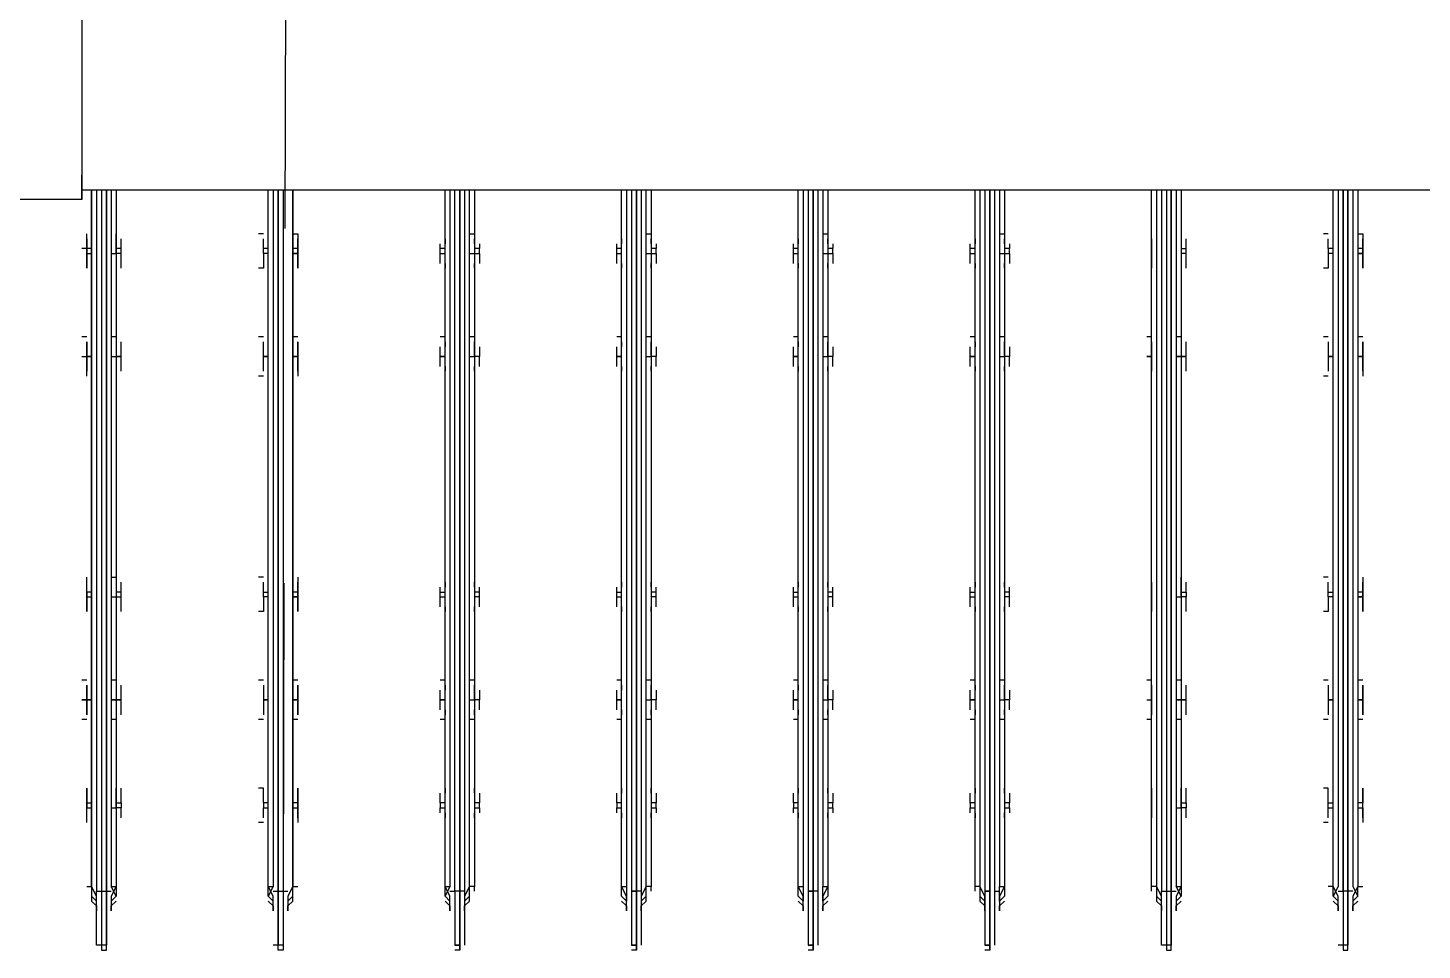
# Model space of a CAD drawing. Header units: metres. Extents: x 531333 to 531754, y 2674782 to 2675087.
# Drawn here: x 531565.3119 to 531565.7048, y 2674964.7893 to 2674965.0494 of the extents above; entities that cross this region are included whole.
import ezdxf

# ---------------------------------------------------------------- set-up
doc = ezdxf.new("R2010")
doc.units = ezdxf.units.M
doc.header["$MEASUREMENT"] = 0
doc.linetypes.add('PDF_IMPORT', pattern=[1, 0.8, -0.2])
doc.layers.add('IDT', color=7, linetype='Continuous')

# ---------------------------------------------------------------- blocks, each defined once
blk = doc.blocks.new('IDT')
at = {"layer": 'IDT', "color": 0, "lineweight": 25}
for p, q in [((16.86075, 15.46952), (16.85936, 15.46952)), ((16.85936, 15.46952), (16.85936, 15.45292)), ((16.85936, 15.45292), (16.85936, 15.46813)), ((16.85936, 15.46813), (16.86075, 15.46813)), ((16.86075, 15.45292), (16.86075, 15.46952)), ((16.86075, 15.45292), (16.86075, 15.46813)), ((16.86075, 15.46813), (16.86213, 15.46813)), ((16.91054, 15.46952), (16.90916, 15.46952)), ((16.90916, 15.46952), (16.90916, 15.45292)), ((16.90916, 15.45292), (16.90916, 15.46813)), ((16.90916, 15.46813), (16.91054, 15.46813)), ((16.91054, 15.45292), (16.91054, 15.46952)), ((16.91054, 15.46813), (16.91192, 15.46813)), ((16.91192, 15.46813), (16.91192, 15.45292)), ((16.95895, 15.45292), (16.95895, 15.46813)), ((16.96033, 15.45292), (16.96033, 15.46952)), ((16.96033, 15.46952), (16.96033, 15.45292)), ((16.96033, 15.46952), (16.96172, 15.46952)), ((16.96172, 15.46813), (16.96033, 15.46813)), ((16.96033, 15.46813), (16.96172, 15.46813)), ((16.96172, 15.45292), (16.96172, 15.46813)), ((17.00874, 15.45292), (17.00874, 15.46813)), ((17.01013, 15.45292), (17.01013, 15.46952)), ((17.01013, 15.46952), (17.01013, 15.45292)), ((17.01013, 15.46952), (17.01151, 15.46952)), ((17.01151, 15.46813), (17.01013, 15.46813)), ((17.01013, 15.46813), (17.01151, 15.46813)), ((17.01151, 15.45292), (17.01151, 15.46813)), ((17.05854, 15.45292), (17.05854, 15.46813)), ((17.05992, 15.45292), (17.05992, 15.46952)), ((17.05992, 15.46952), (17.05992, 15.45292)), ((17.05992, 15.46952), (17.0613, 15.46952)), ((17.0613, 15.46813), (17.05992, 15.46813)), ((17.05992, 15.46813), (17.0613, 15.46813)), ((17.0613, 15.45292), (17.0613, 15.46813)), ((17.10833, 15.45292), (17.10833, 15.46813)), ((17.10971, 15.45292), (17.10971, 15.46952)), ((17.10971, 15.46952), (17.10971, 15.45292)), ((17.10971, 15.46952), (17.1111, 15.46952)), ((17.1111, 15.46813), (17.10971, 15.46813)), ((17.10971, 15.46813), (17.1111, 15.46813)), ((17.1111, 15.45292), (17.1111, 15.46813)), ((17.15951, 15.45292), (17.15951, 15.46952)), ((17.15951, 15.46952), (17.16089, 15.46952)), ((17.15951, 15.45292), (17.15951, 15.46813)), ((17.15951, 15.46813), (17.16089, 15.46813)), ((17.16089, 15.46952), (17.16089, 15.45292)), ((17.16089, 15.45292), (17.16089, 15.46813)), ((17.16089, 15.46813), (17.16227, 15.46813)), ((17.21068, 15.46952), (17.2093, 15.46952)), ((17.2093, 15.46952), (17.2093, 15.45292)), ((17.2093, 15.45292), (17.2093, 15.46813)), ((17.2093, 15.46813), (17.21068, 15.46813)), ((17.21068, 15.45292), (17.21068, 15.46952)), ((17.21068, 15.46813), (17.21207, 15.46813)), ((17.21207, 15.46813), (17.21207, 15.45292)), ((16.85798, 15.45707), (16.8566, 15.45569)), ((16.8566, 15.4543), (16.85798, 15.45569)), ((16.85798, 15.45569), (16.8566, 15.4543)), ((16.85798, 15.4543), (16.85798, 15.45845)), ((16.85798, 15.45845), (16.85798, 15.45707)), ((16.86213, 15.45707), (16.86213, 15.45845)), ((16.86213, 15.45845), (16.86213, 15.4543)), ((16.86351, 15.45569), (16.86213, 15.45707)), ((16.86351, 15.4543), (16.86213, 15.45569)), ((16.86213, 15.45569), (16.86351, 15.4543)), ((16.90777, 15.45707), (16.90639, 15.45569)), ((16.90639, 15.4543), (16.90777, 15.45569)), ((16.90777, 15.45569), (16.90639, 15.4543)), ((16.90777, 15.4543), (16.90777, 15.45845)), ((16.90777, 15.45845), (16.90777, 15.45707)), ((16.91192, 15.45707), (16.91192, 15.45845)), ((16.91192, 15.45845), (16.91192, 15.4543)), ((16.91331, 15.45569), (16.91192, 15.45707)), ((16.91331, 15.4543), (16.91192, 15.45569)), ((16.91331, 15.45154), (16.91331, 15.45569)), ((16.95757, 15.45707), (16.95618, 15.45569)), ((16.95618, 15.4543), (16.95757, 15.45569)), ((16.95757, 15.4543), (16.95757, 15.45845)), ((16.95757, 15.45845), (16.95757, 15.45707)), ((16.95757, 15.45569), (16.95757, 15.45154)), ((16.96172, 15.45707), (16.96172, 15.45845)), ((16.96172, 15.45845), (16.96172, 15.4543)), ((16.9631, 15.45569), (16.96172, 15.45707)), ((16.9631, 15.4543), (16.96172, 15.45569)), ((16.9631, 15.45154), (16.9631, 15.45569)), ((17.00736, 15.45707), (17.00598, 15.45569)), ((17.00598, 15.4543), (17.00736, 15.45569)), ((17.00736, 15.4543), (17.00736, 15.45845)), ((17.00736, 15.45845), (17.00736, 15.45707)), ((17.00736, 15.45569), (17.00736, 15.45154)), ((17.01289, 15.45707), (17.01289, 15.45845)), ((17.01289, 15.45845), (17.01289, 15.4543)), ((17.01428, 15.45569), (17.01289, 15.45707)), ((17.01289, 15.45154), (17.01289, 15.45569)), ((17.01289, 15.45569), (17.01428, 15.4543)), ((17.05854, 15.45707), (17.05715, 15.45569)), ((17.05715, 15.45569), (17.05715, 15.45154)), ((17.05854, 15.45569), (17.05715, 15.4543)), ((17.05854, 15.4543), (17.05854, 15.45845)), ((17.05854, 15.45845), (17.05854, 15.45707)), ((17.06269, 15.45707), (17.06269, 15.45845)), ((17.06269, 15.45845), (17.06269, 15.4543)), ((17.06407, 15.45569), (17.06269, 15.45707)), ((17.06269, 15.45154), (17.06269, 15.45569)), ((17.06269, 15.45569), (17.06407, 15.4543)), ((17.10833, 15.45707), (17.10695, 15.45569)), ((17.10695, 15.45569), (17.10695, 15.45154)), ((17.10833, 15.45569), (17.10695, 15.4543)), ((17.10833, 15.4543), (17.10833, 15.45845)), ((17.10833, 15.45845), (17.10833, 15.45707)), ((17.11248, 15.45707), (17.11248, 15.45845)), ((17.11248, 15.45845), (17.11248, 15.4543)), ((17.11386, 15.45569), (17.11248, 15.45707)), ((17.11386, 15.4543), (17.11248, 15.45569)), ((17.11248, 15.45569), (17.11386, 15.4543)), ((17.15812, 15.45707), (17.15674, 15.45569)), ((17.15812, 15.45569), (17.15674, 15.4543)), ((17.15674, 15.45569), (17.15674, 15.45154)), ((17.15812, 15.4543), (17.15812, 15.45845)), ((17.15812, 15.45845), (17.15812, 15.45707)), ((17.16227, 15.45707), (17.16227, 15.45845)), ((17.16227, 15.45845), (17.16227, 15.4543)), ((17.16366, 15.45569), (17.16227, 15.45707)), ((17.16366, 15.4543), (17.16227, 15.45569)), ((17.16227, 15.45569), (17.16366, 15.4543)), ((17.20792, 15.45707), (17.20653, 15.45569)), ((17.20653, 15.4543), (17.20792, 15.45569)), ((17.20792, 15.45569), (17.20653, 15.4543)), ((17.20792, 15.4543), (17.20792, 15.45845)), ((17.20792, 15.45845), (17.20792, 15.45707)), ((17.21207, 15.45707), (17.21207, 15.45845)), ((17.21207, 15.45845), (17.21207, 15.4543)), ((17.21345, 15.45569), (17.21207, 15.45707)), ((17.21345, 15.4543), (17.21207, 15.45569)), ((17.21345, 15.45154), (17.21345, 15.45569)), ((16.8566, 15.45154), (16.85521, 15.45154)), ((16.8566, 15.45154), (16.85798, 15.4543)), ((16.85798, 15.45154), (16.8566, 15.4543)), ((16.8566, 15.4543), (16.8566, 15.45292)), ((16.8566, 15.45292), (16.8566, 15.45154)), ((16.8566, 15.25513), (16.8566, 15.45154)), ((16.85798, 15.45292), (16.85936, 15.45292)), ((16.85798, 15.25513), (16.85798, 15.45154)), ((16.85936, 15.45292), (16.85936, 15.25513)), ((16.85936, 15.25513), (16.85936, 15.45292)), ((16.85936, 15.45292), (16.86075, 15.45292)), ((16.86213, 15.45292), (16.86075, 15.45292)), ((16.86075, 15.45292), (16.86075, 15.25513)), ((16.86075, 15.25513), (16.86075, 15.45292)), ((16.86213, 15.4543), (16.86351, 15.45154)), ((16.86213, 15.45154), (16.86351, 15.4543)), ((16.86213, 15.25513), (16.86213, 15.45154)), ((16.86351, 15.4543), (16.86351, 15.45292)), ((16.86351, 15.45292), (16.86351, 15.45154)), ((16.86351, 15.45154), (16.8649, 15.45154)), ((16.86351, 15.45154), (16.86351, 15.25513)), ((16.90639, 15.45154), (16.90777, 15.4543)), ((16.90639, 15.45292), (16.90639, 15.4543)), ((16.90639, 15.4543), (16.90777, 15.45154)), ((16.90639, 15.45154), (16.90639, 15.45292)), ((16.90639, 15.25513), (16.90639, 15.45154)), ((16.90777, 15.45154), (16.90639, 15.45154)), ((16.90916, 15.45292), (16.90777, 15.45292)), ((16.90777, 15.25513), (16.90777, 15.45154)), ((16.91054, 15.45292), (16.90916, 15.45292)), ((16.90916, 15.45292), (16.90916, 15.25513)), ((16.90916, 15.25513), (16.90916, 15.45292)), ((16.91192, 15.45292), (16.91054, 15.45292)), ((16.91054, 15.25513), (16.91054, 15.45292)), ((16.91192, 15.4543), (16.91331, 15.45154)), ((16.91192, 15.25513), (16.91192, 15.45292)), ((16.91331, 15.45292), (16.91331, 15.4543)), ((16.91331, 15.25513), (16.91331, 15.45154)), ((16.91331, 15.45154), (16.91469, 15.45154)), ((16.91469, 15.45292), (16.91469, 15.45154)), ((16.91469, 15.45154), (16.91469, 15.25513)), ((16.95618, 15.45154), (16.95757, 15.4543)), ((16.95618, 15.45292), (16.95618, 15.4543)), ((16.95618, 15.45154), (16.95618, 15.45292)), ((16.95618, 15.25513), (16.95618, 15.45154)), ((16.95757, 15.45154), (16.95618, 15.45154)), ((16.95895, 15.45292), (16.95757, 15.45292)), ((16.95757, 15.25513), (16.95757, 15.45154)), ((16.95895, 15.25513), (16.95895, 15.45292)), ((16.96172, 15.45292), (16.96033, 15.45292)), ((16.96033, 15.45292), (16.96172, 15.45292)), ((16.96033, 15.25513), (16.96033, 15.45292)), ((16.96033, 15.45292), (16.96033, 15.25513)), ((16.96172, 15.4543), (16.9631, 15.45154)), ((16.96172, 15.25513), (16.96172, 15.45292)), ((16.9631, 15.45292), (16.9631, 15.4543)), ((16.9631, 15.25513), (16.9631, 15.45154)), ((16.9631, 15.45154), (16.96448, 15.45154)), ((16.96448, 15.45292), (16.96448, 15.45154)), ((16.96448, 15.45154), (16.96448, 15.25513)), ((17.00598, 15.45154), (17.00736, 15.4543)), ((17.00598, 15.45292), (17.00598, 15.4543)), ((17.00598, 15.45154), (17.00598, 15.45292)), ((17.00598, 15.25513), (17.00598, 15.45154)), ((17.00736, 15.45154), (17.00598, 15.45154)), ((17.00736, 15.25513), (17.00736, 15.45154)), ((17.00874, 15.25513), (17.00874, 15.45292)), ((17.00874, 15.45292), (17.01013, 15.45292)), ((17.01151, 15.45292), (17.01013, 15.45292)), ((17.01013, 15.45292), (17.01151, 15.45292)), ((17.01013, 15.45292), (17.01013, 15.25513)), ((17.01013, 15.25513), (17.01013, 15.45292)), ((17.01151, 15.25513), (17.01151, 15.45292)), ((17.01289, 15.4543), (17.01428, 15.45154)), ((17.01428, 15.45154), (17.01289, 15.45154)), ((17.01289, 15.25513), (17.01289, 15.45154)), ((17.01428, 15.4543), (17.01428, 15.45292)), ((17.01428, 15.45292), (17.01428, 15.45154)), ((17.01428, 15.45154), (17.01428, 15.25513)), ((17.05577, 15.45292), (17.05577, 15.45154)), ((17.05577, 15.25513), (17.05577, 15.45154)), ((17.05577, 15.45154), (17.05715, 15.45154)), ((17.05715, 15.45154), (17.05854, 15.4543)), ((17.05715, 15.4543), (17.05715, 15.45292)), ((17.05715, 15.45154), (17.05715, 15.25513)), ((17.05854, 15.25513), (17.05854, 15.45292)), ((17.05854, 15.45292), (17.05992, 15.45292)), ((17.0613, 15.45292), (17.05992, 15.45292)), ((17.05992, 15.45292), (17.0613, 15.45292)), ((17.05992, 15.45292), (17.05992, 15.25513)), ((17.05992, 15.25513), (17.05992, 15.45292)), ((17.0613, 15.25513), (17.0613, 15.45292)), ((17.06269, 15.4543), (17.06407, 15.45154)), ((17.06407, 15.45154), (17.06269, 15.45154)), ((17.06269, 15.25513), (17.06269, 15.45154)), ((17.06407, 15.4543), (17.06407, 15.45292)), ((17.06407, 15.45292), (17.06407, 15.45154)), ((17.06407, 15.45154), (17.06407, 15.25513)), ((17.10556, 15.45292), (17.10556, 15.45154)), ((17.10556, 15.25513), (17.10556, 15.45154)), ((17.10556, 15.45154), (17.10695, 15.45154)), ((17.10695, 15.45154), (17.10833, 15.4543)), ((17.10695, 15.4543), (17.10695, 15.45292)), ((17.10695, 15.45154), (17.10695, 15.25513)), ((17.10833, 15.25513), (17.10833, 15.45292)), ((17.10833, 15.45292), (17.10971, 15.45292)), ((17.10971, 15.45292), (17.1111, 15.45292)), ((17.10971, 15.25513), (17.10971, 15.45292)), ((17.10971, 15.45292), (17.10971, 15.25513)), ((17.11248, 15.45292), (17.1111, 15.45292)), ((17.1111, 15.45292), (17.1111, 15.25513)), ((17.11248, 15.4543), (17.11386, 15.45154)), ((17.11248, 15.45154), (17.11386, 15.4543)), ((17.11386, 15.45154), (17.11248, 15.45154)), ((17.11248, 15.25513), (17.11248, 15.45154)), ((17.11386, 15.4543), (17.11386, 15.45292)), ((17.11386, 15.45292), (17.11386, 15.45154)), ((17.11386, 15.45154), (17.11386, 15.25513)), ((17.15674, 15.45154), (17.15536, 15.45154)), ((17.15674, 15.4543), (17.15674, 15.45292)), ((17.15674, 15.45154), (17.15812, 15.4543)), ((17.15674, 15.45292), (17.15674, 15.45154)), ((17.15674, 15.45154), (17.15674, 15.25513)), ((17.15674, 15.25513), (17.15674, 15.45154)), ((17.15951, 15.45292), (17.15812, 15.45292)), ((17.15951, 15.25513), (17.15951, 15.45292)), ((17.16089, 15.45292), (17.15951, 15.45292)), ((17.16227, 15.45292), (17.16089, 15.45292)), ((17.16089, 15.45292), (17.16089, 15.25513)), ((17.16089, 15.25513), (17.16089, 15.45292)), ((17.16227, 15.4543), (17.16366, 15.45154)), ((17.16227, 15.45154), (17.16366, 15.4543)), ((17.16366, 15.45154), (17.16227, 15.45154)), ((17.16227, 15.25513), (17.16227, 15.45154)), ((17.16366, 15.4543), (17.16366, 15.45292)), ((17.16366, 15.45292), (17.16366, 15.45154)), ((17.16366, 15.45154), (17.16366, 15.25513)), ((17.20653, 15.45154), (17.20792, 15.4543)), ((17.20653, 15.45292), (17.20653, 15.4543)), ((17.20653, 15.4543), (17.20792, 15.45154)), ((17.20653, 15.45154), (17.20653, 15.45292)), ((17.20653, 15.25513), (17.20653, 15.45154)), ((17.20792, 15.45154), (17.20653, 15.45154)), ((17.2093, 15.45292), (17.20792, 15.45292)), ((17.20792, 15.25513), (17.20792, 15.45154)), ((17.21068, 15.45292), (17.2093, 15.45292)), ((17.2093, 15.45292), (17.2093, 15.25513)), ((17.2093, 15.25513), (17.2093, 15.45292)), ((17.21207, 15.45292), (17.21068, 15.45292)), ((17.21068, 15.25513), (17.21068, 15.45292)), ((17.21207, 15.4543), (17.21345, 15.45154)), ((17.21207, 15.25513), (17.21207, 15.45292)), ((17.21345, 15.45292), (17.21345, 15.4543)), ((17.21345, 15.45154), (17.21345, 15.45292)), ((17.21483, 15.45154), (17.21345, 15.45154)), ((17.21345, 15.45154), (17.21345, 15.25513)), ((17.21345, 15.25513), (17.21345, 15.45154)), ((16.85521, 15.42941), (16.85521, 15.43355)), ((16.85521, 15.43217), (16.85521, 15.43079)), ((16.86351, 15.43355), (16.86351, 15.42802)), ((16.8649, 15.43355), (16.86628, 15.43355)), ((16.8649, 15.43217), (16.8649, 15.43079)), ((16.90501, 15.43217), (16.90501, 15.43079)), ((16.90639, 15.42941), (16.90639, 15.43355)), ((16.91469, 15.43355), (16.91469, 15.42802)), ((16.91469, 15.43079), (16.91469, 15.43217)), ((16.95618, 15.42941), (16.95618, 15.43355)), ((16.95618, 15.43217), (16.95618, 15.43079)), ((16.96448, 15.43355), (16.96448, 15.42941)), ((16.96448, 15.43079), (16.96448, 15.43217)), ((17.00598, 15.42941), (17.00598, 15.43355)), ((17.00598, 15.43217), (17.00598, 15.43079)), ((17.01428, 15.43355), (17.01428, 15.42941)), ((17.01428, 15.43079), (17.01428, 15.43217)), ((17.05577, 15.42941), (17.05577, 15.43355)), ((17.05577, 15.43217), (17.05577, 15.43079)), ((17.06407, 15.43355), (17.06407, 15.42941)), ((17.06407, 15.43079), (17.06407, 15.43217)), ((17.10556, 15.42941), (17.10556, 15.43355)), ((17.10556, 15.43217), (17.10556, 15.43079)), ((17.11386, 15.43355), (17.11386, 15.42941)), ((17.11386, 15.43079), (17.11386, 15.43217)), ((17.15536, 15.42941), (17.15536, 15.43355)), ((17.15536, 15.43217), (17.15536, 15.43079)), ((17.16366, 15.43355), (17.16366, 15.42941)), ((17.16504, 15.43355), (17.16642, 15.43355)), ((17.16504, 15.43217), (17.16504, 15.43079)), ((17.20515, 15.43217), (17.20515, 15.43079)), ((17.20653, 15.42941), (17.20653, 15.43355)), ((17.21483, 15.43355), (17.21483, 15.42941)), ((17.21483, 15.43217), (17.21483, 15.43079)), ((16.85521, 15.43079), (16.85521, 15.42941)), ((16.8566, 15.42941), (16.85521, 15.42941)), ((16.85521, 15.42941), (16.85521, 15.42802)), ((16.85521, 15.42941), (16.85521, 15.42802)), ((16.85521, 15.42802), (16.8566, 15.42802)), ((16.85521, 15.42802), (16.85521, 15.42387)), ((16.85521, 15.42526), (16.85521, 15.42802)), ((16.8649, 15.42941), (16.86351, 15.42941)), ((16.86351, 15.42802), (16.86351, 15.42387)), ((16.8649, 15.42802), (16.86351, 15.42802)), ((16.8649, 15.43079), (16.8649, 15.42941)), ((16.8649, 15.42941), (16.8649, 15.42802)), ((16.8649, 15.42802), (16.8649, 15.42526)), ((16.90501, 15.43079), (16.90501, 15.42941)), ((16.90501, 15.42941), (16.90639, 15.42941)), ((16.90501, 15.42802), (16.90501, 15.42941)), ((16.90639, 15.42802), (16.90501, 15.42802)), ((16.90501, 15.42802), (16.90501, 15.42526)), ((16.90777, 15.42941), (16.90639, 15.42941)), ((16.90639, 15.42941), (16.90639, 15.42387)), ((16.91469, 15.42941), (16.91469, 15.43079)), ((16.91469, 15.42526), (16.91469, 15.42941)), ((16.91469, 15.42802), (16.91469, 15.42387)), ((16.9548, 15.42941), (16.9548, 15.43079)), ((16.95618, 15.42941), (16.9548, 15.42941)), ((16.9548, 15.42941), (16.9548, 15.42802)), ((16.9548, 15.42526), (16.9548, 15.42802)), ((16.9548, 15.42802), (16.95618, 15.42802)), ((16.95618, 15.42802), (16.95618, 15.42941)), ((16.95618, 15.42387), (16.95618, 15.42802)), ((16.96448, 15.42941), (16.96448, 15.42802)), ((16.96587, 15.42941), (16.96448, 15.42941)), ((16.96448, 15.42802), (16.96448, 15.42387)), ((16.96448, 15.42802), (16.96587, 15.42802)), ((16.96587, 15.43079), (16.96587, 15.42941)), ((16.96587, 15.42802), (16.96587, 15.42941)), ((16.96587, 15.42802), (16.96587, 15.42526)), ((17.00459, 15.42941), (17.00459, 15.43079)), ((17.00598, 15.42941), (17.00459, 15.42941)), ((17.00459, 15.42941), (17.00459, 15.42802)), ((17.00459, 15.42526), (17.00459, 15.42802)), ((17.00459, 15.42802), (17.00598, 15.42802)), ((17.00598, 15.42802), (17.00598, 15.42941)), ((17.00598, 15.42387), (17.00598, 15.42802)), ((17.01428, 15.42941), (17.01428, 15.42802)), ((17.01566, 15.42941), (17.01428, 15.42941)), ((17.01428, 15.42802), (17.01428, 15.42387)), ((17.01428, 15.42802), (17.01566, 15.42802)), ((17.01566, 15.43079), (17.01566, 15.42941)), ((17.01566, 15.42802), (17.01566, 15.42941)), ((17.01566, 15.42802), (17.01566, 15.42526)), ((17.05439, 15.42941), (17.05439, 15.43079)), ((17.05577, 15.42941), (17.05439, 15.42941)), ((17.05439, 15.42941), (17.05439, 15.42802)), ((17.05439, 15.42526), (17.05439, 15.42802)), ((17.05439, 15.42802), (17.05577, 15.42802)), ((17.05577, 15.42802), (17.05577, 15.42941)), ((17.05577, 15.42387), (17.05577, 15.42802)), ((17.06407, 15.42941), (17.06407, 15.42802)), ((17.06545, 15.42941), (17.06407, 15.42941)), ((17.06407, 15.42802), (17.06407, 15.42387)), ((17.06407, 15.42802), (17.06545, 15.42802)), ((17.06545, 15.43079), (17.06545, 15.42941)), ((17.06545, 15.42802), (17.06545, 15.42941)), ((17.06545, 15.42802), (17.06545, 15.42526)), ((17.10418, 15.42941), (17.10418, 15.43079)), ((17.10556, 15.42941), (17.10418, 15.42941)), ((17.10418, 15.42941), (17.10418, 15.42802)), ((17.10418, 15.42526), (17.10418, 15.42802)), ((17.10418, 15.42802), (17.10556, 15.42802)), ((17.10556, 15.42802), (17.10556, 15.42941)), ((17.10556, 15.42387), (17.10556, 15.42802)), ((17.11386, 15.42941), (17.11386, 15.42802)), ((17.11525, 15.42941), (17.11386, 15.42941)), ((17.11386, 15.42802), (17.11386, 15.42387)), ((17.11386, 15.42802), (17.11525, 15.42802)), ((17.11525, 15.43079), (17.11525, 15.42941)), ((17.11525, 15.42802), (17.11525, 15.42941)), ((17.11525, 15.42802), (17.11525, 15.42526)), ((17.15536, 15.43079), (17.15536, 15.42941)), ((17.15674, 15.42941), (17.15536, 15.42941)), ((17.15536, 15.42941), (17.15536, 15.42802)), ((17.15536, 15.42526), (17.15536, 15.42941)), ((17.15536, 15.42802), (17.15674, 15.42802)), ((17.15536, 15.42802), (17.15536, 15.42387)), ((17.16366, 15.42941), (17.16366, 15.42802)), ((17.16504, 15.42941), (17.16366, 15.42941)), ((17.16366, 15.42802), (17.16366, 15.42387)), ((17.16366, 15.42802), (17.16504, 15.42802)), ((17.16504, 15.43079), (17.16504, 15.42941)), ((17.16504, 15.42802), (17.16504, 15.42941)), ((17.16504, 15.42802), (17.16504, 15.42526)), ((17.20515, 15.43079), (17.20515, 15.42941)), ((17.20515, 15.42941), (17.20653, 15.42941)), ((17.20515, 15.42802), (17.20515, 15.42941)), ((17.20653, 15.42802), (17.20515, 15.42802)), ((17.20515, 15.42802), (17.20515, 15.42526)), ((17.20792, 15.42941), (17.20653, 15.42941)), ((17.20653, 15.42941), (17.20653, 15.42387)), ((17.21483, 15.42941), (17.21345, 15.42941)), ((17.21483, 15.42802), (17.21345, 15.42802)), ((17.21483, 15.43079), (17.21483, 15.42941)), ((17.21483, 15.42941), (17.21483, 15.42802)), ((17.21483, 15.42526), (17.21483, 15.42941)), ((17.21483, 15.42802), (17.21483, 15.42387)), ((16.85521, 15.42387), (16.85521, 15.42526)), ((16.8649, 15.42526), (16.8649, 15.42387)), ((16.8649, 15.42387), (16.86628, 15.42387)), ((16.90501, 15.42526), (16.90501, 15.42387)), ((16.91469, 15.42387), (16.91469, 15.42526)), ((16.95618, 15.42526), (16.95618, 15.42387)), ((16.96448, 15.42387), (16.96448, 15.42526)), ((17.00598, 15.42526), (17.00598, 15.42387)), ((17.01428, 15.42387), (17.01428, 15.42526)), ((17.05577, 15.42526), (17.05577, 15.42387)), ((17.06407, 15.42387), (17.06407, 15.42526)), ((17.10556, 15.42526), (17.10556, 15.42387)), ((17.11386, 15.42387), (17.11386, 15.42526)), ((17.15536, 15.42387), (17.15536, 15.42526)), ((17.16504, 15.42526), (17.16504, 15.42387)), ((17.16504, 15.42387), (17.16642, 15.42387)), ((17.20515, 15.42526), (17.20515, 15.42387)), ((17.21483, 15.42387), (17.21483, 15.42526)), ((16.85521, 15.40451), (16.8566, 15.40451)), ((16.8649, 15.40451), (16.86628, 15.40451)), ((16.90639, 15.40451), (16.90777, 15.40451)), ((16.91469, 15.40451), (16.91607, 15.40451)), ((16.95618, 15.40451), (16.95757, 15.40451)), ((16.96448, 15.40451), (16.96587, 15.40451)), ((17.00598, 15.40451), (17.00736, 15.40451)), ((17.01428, 15.40451), (17.01566, 15.40451)), ((17.05577, 15.40451), (17.05715, 15.40451)), ((17.06407, 15.40451), (17.06545, 15.40451)), ((17.10556, 15.40451), (17.10695, 15.40451)), ((17.11386, 15.40451), (17.11525, 15.40451)), ((17.15536, 15.40451), (17.15674, 15.40451)), ((17.16504, 15.40451), (17.16642, 15.40451)), ((17.20653, 15.40451), (17.20792, 15.40451)), ((17.21483, 15.40451), (17.21622, 15.40451)), ((16.85521, 15.39898), (16.85521, 15.40313)), ((16.85521, 15.40313), (16.85521, 15.40174)), ((16.85521, 15.40174), (16.85521, 15.39898)), ((16.86351, 15.40313), (16.86351, 15.39898)), ((16.8649, 15.40174), (16.8649, 15.40313)), ((16.8649, 15.39898), (16.8649, 15.40174)), ((16.90501, 15.40313), (16.90501, 15.40174)), ((16.90501, 15.40174), (16.90501, 15.39898)), ((16.90639, 15.39898), (16.90639, 15.40313)), ((16.91469, 15.40174), (16.91469, 15.40313)), ((16.91469, 15.40313), (16.91469, 15.39483)), ((16.91469, 15.39898), (16.91469, 15.40174)), ((16.9548, 15.40174), (16.9548, 15.39898)), ((16.95618, 15.39898), (16.95618, 15.40313)), ((16.95618, 15.40313), (16.95618, 15.40174)), ((16.96448, 15.40174), (16.96448, 15.40313)), ((16.96448, 15.40313), (16.96448, 15.39898)), ((16.96587, 15.40174), (16.96587, 15.39898)), ((17.00459, 15.40174), (17.00459, 15.39898)), ((17.00598, 15.39898), (17.00598, 15.40313)), ((17.00598, 15.40313), (17.00598, 15.40174)), ((17.01428, 15.40174), (17.01428, 15.40313)), ((17.01428, 15.40313), (17.01428, 15.39898)), ((17.01566, 15.40174), (17.01566, 15.39898)), ((17.05439, 15.40174), (17.05439, 15.39898)), ((17.05577, 15.39898), (17.05577, 15.40313)), ((17.05577, 15.40313), (17.05577, 15.40174)), ((17.06407, 15.40174), (17.06407, 15.40313)), ((17.06407, 15.40313), (17.06407, 15.39898)), ((17.06545, 15.40174), (17.06545, 15.39898)), ((17.10418, 15.40174), (17.10418, 15.39898)), ((17.10556, 15.39898), (17.10556, 15.40313)), ((17.10556, 15.40313), (17.10556, 15.40174)), ((17.11386, 15.40174), (17.11386, 15.40313)), ((17.11386, 15.40313), (17.11386, 15.39898)), ((17.11525, 15.40174), (17.11525, 15.39898)), ((17.15536, 15.39898), (17.15536, 15.40313)), ((17.15536, 15.40313), (17.15536, 15.40174)), ((17.15536, 15.40174), (17.15536, 15.39898)), ((17.16366, 15.40313), (17.16366, 15.39898)), ((17.16504, 15.40174), (17.16504, 15.40313)), ((17.16504, 15.39898), (17.16504, 15.40174)), ((17.20515, 15.40313), (17.20515, 15.40174)), ((17.20515, 15.40174), (17.20515, 15.39898)), ((17.20653, 15.39898), (17.20653, 15.40313)), ((17.21483, 15.40174), (17.21483, 15.40313)), ((17.21483, 15.40313), (17.21483, 15.39898)), ((17.21483, 15.39898), (17.21483, 15.40174)), ((16.85521, 15.39898), (16.85521, 15.39621)), ((16.85521, 15.39483), (16.85521, 15.39898)), ((16.8566, 15.39898), (16.85521, 15.39898)), ((16.85521, 15.39898), (16.8566, 15.39898)), ((16.8566, 15.39898), (16.85521, 15.39898)), ((16.85521, 15.39898), (16.8566, 15.39898)), ((16.86351, 15.39898), (16.86351, 15.39483)), ((16.8649, 15.39898), (16.86351, 15.39898)), ((16.86351, 15.39898), (16.8649, 15.39898)), ((16.8649, 15.39621), (16.8649, 15.39898)), ((16.90501, 15.39898), (16.90639, 15.39898)), ((16.90639, 15.39898), (16.90501, 15.39898)), ((16.90501, 15.39898), (16.90501, 15.39621)), ((16.90639, 15.39483), (16.90639, 15.39898)), ((16.90639, 15.39898), (16.90777, 15.39898)), ((16.90777, 15.39898), (16.90639, 15.39898)), ((16.91607, 15.39898), (16.91469, 15.39898)), ((16.91469, 15.39621), (16.91469, 15.39898)), ((16.9548, 15.39898), (16.95618, 15.39898)), ((16.9548, 15.39621), (16.9548, 15.39898)), ((16.9548, 15.39898), (16.95618, 15.39898)), ((16.95757, 15.39898), (16.95618, 15.39898)), ((16.95618, 15.39898), (16.95618, 15.39483)), ((16.96448, 15.39898), (16.96448, 15.39483)), ((16.96587, 15.39898), (16.96448, 15.39898)), ((16.96448, 15.39898), (16.96587, 15.39898)), ((16.96587, 15.39898), (16.96587, 15.39621)), ((17.00459, 15.39898), (17.00598, 15.39898)), ((17.00459, 15.39621), (17.00459, 15.39898)), ((17.00459, 15.39898), (17.00598, 15.39898)), ((17.00736, 15.39898), (17.00598, 15.39898)), ((17.00598, 15.39898), (17.00598, 15.39483)), ((17.01428, 15.39898), (17.01428, 15.39483)), ((17.01566, 15.39898), (17.01428, 15.39898)), ((17.01428, 15.39898), (17.01566, 15.39898)), ((17.01566, 15.39898), (17.01566, 15.39621)), ((17.05439, 15.39898), (17.05577, 15.39898)), ((17.05439, 15.39621), (17.05439, 15.39898)), ((17.05439, 15.39898), (17.05577, 15.39898)), ((17.05715, 15.39898), (17.05577, 15.39898)), ((17.05577, 15.39898), (17.05577, 15.39483)), ((17.06407, 15.39898), (17.06407, 15.39483)), ((17.06545, 15.39898), (17.06407, 15.39898)), ((17.06407, 15.39898), (17.06545, 15.39898)), ((17.06545, 15.39898), (17.06545, 15.39621)), ((17.10418, 15.39898), (17.10556, 15.39898)), ((17.10418, 15.39621), (17.10418, 15.39898)), ((17.10418, 15.39898), (17.10556, 15.39898)), ((17.10695, 15.39898), (17.10556, 15.39898)), ((17.10556, 15.39898), (17.10556, 15.39483)), ((17.11386, 15.39898), (17.11386, 15.39483)), ((17.11525, 15.39898), (17.11386, 15.39898)), ((17.11386, 15.39898), (17.11525, 15.39898)), ((17.11525, 15.39898), (17.11525, 15.39621)), ((17.15536, 15.39898), (17.15536, 15.39621)), ((17.15536, 15.39483), (17.15536, 15.39898)), ((17.15536, 15.39898), (17.15674, 15.39898)), ((17.15674, 15.39898), (17.15536, 15.39898)), ((17.15674, 15.39898), (17.15536, 15.39898)), ((17.15536, 15.39898), (17.15674, 15.39898)), ((17.16366, 15.39898), (17.16366, 15.39483)), ((17.16504, 15.39898), (17.16366, 15.39898)), ((17.16366, 15.39898), (17.16504, 15.39898)), ((17.16504, 15.39621), (17.16504, 15.39898)), ((17.20515, 15.39898), (17.20653, 15.39898)), ((17.20653, 15.39898), (17.20515, 15.39898)), ((17.20515, 15.39898), (17.20515, 15.39621)), ((17.20653, 15.39483), (17.20653, 15.39898)), ((17.20653, 15.39898), (17.20792, 15.39898)), ((17.20792, 15.39898), (17.20653, 15.39898)), ((17.21483, 15.39898), (17.21345, 15.39898)), ((17.21345, 15.39898), (17.21483, 15.39898)), ((17.21622, 15.39898), (17.21483, 15.39898)), ((17.21483, 15.39898), (17.21483, 15.39483)), ((17.21483, 15.39621), (17.21483, 15.39898)), ((17.21483, 15.39898), (17.21622, 15.39898)), ((16.85521, 15.39621), (16.85521, 15.39483)), ((16.85521, 15.39344), (16.8566, 15.39344)), ((16.8649, 15.39483), (16.8649, 15.39621)), ((16.8649, 15.39344), (16.86628, 15.39344)), ((16.90501, 15.39621), (16.90501, 15.39483)), ((16.90639, 15.39344), (16.90777, 15.39344)), ((16.91469, 15.39483), (16.91469, 15.39621)), ((16.91469, 15.39344), (16.91607, 15.39344)), ((16.95618, 15.39483), (16.95618, 15.39621)), ((16.95618, 15.39344), (16.95757, 15.39344)), ((16.96448, 15.39483), (16.96448, 15.39621)), ((16.96448, 15.39344), (16.96587, 15.39344)), ((17.00598, 15.39483), (17.00598, 15.39621)), ((17.00598, 15.39344), (17.00736, 15.39344)), ((17.01428, 15.39483), (17.01428, 15.39621)), ((17.01428, 15.39344), (17.01566, 15.39344)), ((17.05577, 15.39483), (17.05577, 15.39621)), ((17.05577, 15.39344), (17.05715, 15.39344)), ((17.06407, 15.39483), (17.06407, 15.39621)), ((17.06407, 15.39344), (17.06545, 15.39344)), ((17.10556, 15.39483), (17.10556, 15.39621)), ((17.10556, 15.39344), (17.10695, 15.39344)), ((17.11386, 15.39483), (17.11386, 15.39621)), ((17.11386, 15.39344), (17.11525, 15.39344)), ((17.15536, 15.39621), (17.15536, 15.39483)), ((17.15536, 15.39344), (17.15674, 15.39344)), ((17.16504, 15.39483), (17.16504, 15.39621)), ((17.16504, 15.39344), (17.16642, 15.39344)), ((17.20515, 15.39621), (17.20515, 15.39483)), ((17.20653, 15.39344), (17.20792, 15.39344)), ((17.21483, 15.39483), (17.21483, 15.39621)), ((17.21483, 15.39344), (17.21622, 15.39344)), ((16.85521, 15.36993), (16.85521, 15.37408)), ((16.85521, 15.37408), (16.85521, 15.3727)), ((16.86351, 15.37408), (16.86351, 15.36993)), ((16.8649, 15.3727), (16.8649, 15.37408)), ((16.8649, 15.37408), (16.86628, 15.37408)), ((16.90501, 15.37408), (16.90501, 15.3727)), ((16.90639, 15.36993), (16.90639, 15.37408)), ((16.91469, 15.3727), (16.91469, 15.37408)), ((16.91469, 15.37408), (16.91469, 15.36993)), ((16.95618, 15.36993), (16.95618, 15.37408)), ((16.95618, 15.37408), (16.95618, 15.3727)), ((16.96448, 15.3727), (16.96448, 15.37408)), ((16.96448, 15.37408), (16.96448, 15.36993)), ((17.00598, 15.36993), (17.00598, 15.37408)), ((17.00598, 15.37408), (17.00598, 15.3727)), ((17.01428, 15.3727), (17.01428, 15.37408)), ((17.01428, 15.37408), (17.01428, 15.36993)), ((17.05577, 15.36993), (17.05577, 15.37408)), ((17.05577, 15.37408), (17.05577, 15.3727)), ((17.06407, 15.3727), (17.06407, 15.37408)), ((17.06407, 15.37408), (17.06407, 15.36993)), ((17.10556, 15.36993), (17.10556, 15.37408)), ((17.10556, 15.37408), (17.10556, 15.3727)), ((17.11386, 15.3727), (17.11386, 15.37408)), ((17.11386, 15.37408), (17.11386, 15.36993)), ((17.15536, 15.36993), (17.15536, 15.37408)), ((17.15536, 15.37408), (17.15536, 15.3727)), ((17.16366, 15.37408), (17.16366, 15.36993)), ((17.16504, 15.3727), (17.16504, 15.37408)), ((17.16504, 15.37408), (17.16642, 15.37408)), ((17.20515, 15.37408), (17.20515, 15.3727)), ((17.20653, 15.36993), (17.20653, 15.37408)), ((17.21483, 15.3727), (17.21483, 15.37408)), ((17.21483, 15.37408), (17.21483, 15.36993)), ((16.85521, 15.3727), (16.85521, 15.36993)), ((16.85521, 15.36855), (16.85521, 15.36993)), ((16.85521, 15.36993), (16.8566, 15.36993)), ((16.8566, 15.36993), (16.85521, 15.36993)), ((16.85521, 15.36993), (16.85521, 15.36855)), ((16.86351, 15.36993), (16.8649, 15.36993)), ((16.86351, 15.36993), (16.86351, 15.36855)), ((16.8649, 15.36993), (16.8649, 15.3727)), ((16.8649, 15.36993), (16.8649, 15.36855)), ((16.90501, 15.3727), (16.90501, 15.36993)), ((16.90501, 15.36855), (16.90501, 15.36993)), ((16.90501, 15.36993), (16.90639, 15.36993)), ((16.90777, 15.36993), (16.90639, 15.36993)), ((16.90639, 15.36993), (16.90639, 15.36855)), ((16.91469, 15.36855), (16.91469, 15.3727)), ((16.91469, 15.36993), (16.91469, 15.36855)), ((16.9548, 15.3727), (16.9548, 15.36993)), ((16.9548, 15.36993), (16.95618, 15.36993)), ((16.9548, 15.36993), (16.9548, 15.36855)), ((16.95618, 15.36855), (16.95618, 15.36993)), ((16.96448, 15.36993), (16.96448, 15.36855)), ((16.96587, 15.36993), (16.96448, 15.36993)), ((16.96587, 15.3727), (16.96587, 15.36993)), ((16.96587, 15.36993), (16.96587, 15.36855)), ((17.00459, 15.3727), (17.00459, 15.36993)), ((17.00459, 15.36993), (17.00598, 15.36993)), ((17.00459, 15.36993), (17.00459, 15.36855)), ((17.00598, 15.36855), (17.00598, 15.36993)), ((17.01428, 15.36993), (17.01428, 15.36855)), ((17.01566, 15.36993), (17.01428, 15.36993)), ((17.01566, 15.3727), (17.01566, 15.36993)), ((17.01566, 15.36993), (17.01566, 15.36855)), ((17.05439, 15.3727), (17.05439, 15.36993)), ((17.05439, 15.36993), (17.05577, 15.36993)), ((17.05439, 15.36993), (17.05439, 15.36855)), ((17.05577, 15.36855), (17.05577, 15.36993)), ((17.06407, 15.36993), (17.06407, 15.36855)), ((17.06545, 15.36993), (17.06407, 15.36993)), ((17.06545, 15.3727), (17.06545, 15.36993)), ((17.06545, 15.36993), (17.06545, 15.36855)), ((17.10418, 15.3727), (17.10418, 15.36993)), ((17.10418, 15.36993), (17.10556, 15.36993)), ((17.10418, 15.36993), (17.10418, 15.36855)), ((17.10556, 15.36855), (17.10556, 15.36993)), ((17.11386, 15.36993), (17.11386, 15.36855)), ((17.11525, 15.36993), (17.11386, 15.36993)), ((17.11525, 15.3727), (17.11525, 15.36993)), ((17.11525, 15.36993), (17.11525, 15.36855)), ((17.15536, 15.3727), (17.15536, 15.36993)), ((17.15536, 15.36855), (17.15536, 15.36993)), ((17.15536, 15.36993), (17.15674, 15.36993)), ((17.15674, 15.36993), (17.15536, 15.36993)), ((17.15536, 15.36993), (17.15536, 15.36855)), ((17.16366, 15.36993), (17.16504, 15.36993)), ((17.16366, 15.36993), (17.16366, 15.36855)), ((17.16504, 15.36993), (17.16504, 15.3727)), ((17.16504, 15.36993), (17.16504, 15.36855)), ((17.20515, 15.3727), (17.20515, 15.36993)), ((17.20653, 15.36993), (17.20515, 15.36993)), ((17.20515, 15.36993), (17.20515, 15.36855)), ((17.20792, 15.36993), (17.20653, 15.36993)), ((17.20653, 15.36855), (17.20653, 15.36993)), ((17.21483, 15.36993), (17.21345, 15.36993)), ((17.21483, 15.36855), (17.21483, 15.3727)), ((17.21483, 15.36993), (17.21483, 15.36855)), ((16.85521, 15.3644), (16.85521, 15.36855)), ((16.85521, 15.36855), (16.8566, 15.36855)), ((16.85521, 15.36855), (16.85521, 15.36716)), ((16.85521, 15.36716), (16.85521, 15.36578)), ((16.86351, 15.36855), (16.86351, 15.3644)), ((16.8649, 15.36855), (16.86351, 15.36855)), ((16.8649, 15.36855), (16.8649, 15.36716)), ((16.8649, 15.36716), (16.8649, 15.36578)), ((16.90639, 15.36855), (16.90501, 15.36855)), ((16.90501, 15.36855), (16.90501, 15.36716)), ((16.90501, 15.36716), (16.90501, 15.36578)), ((16.90639, 15.36855), (16.90639, 15.3644)), ((16.91469, 15.36716), (16.91469, 15.36855)), ((16.91469, 15.36855), (16.91469, 15.3644)), ((16.91469, 15.36578), (16.91469, 15.36716)), ((16.9548, 15.36855), (16.95618, 15.36855)), ((16.9548, 15.36855), (16.9548, 15.36716)), ((16.95618, 15.3644), (16.95618, 15.36855)), ((16.95618, 15.36716), (16.95618, 15.36578)), ((16.96448, 15.36855), (16.96448, 15.3644)), ((16.96587, 15.36855), (16.96448, 15.36855)), ((16.96448, 15.36578), (16.96448, 15.36716)), ((16.96587, 15.36855), (16.96587, 15.36716)), ((17.00459, 15.36855), (17.00598, 15.36855)), ((17.00459, 15.36855), (17.00459, 15.36716)), ((17.00598, 15.3644), (17.00598, 15.36855)), ((17.00598, 15.36716), (17.00598, 15.36578)), ((17.01428, 15.36855), (17.01428, 15.3644)), ((17.01566, 15.36855), (17.01428, 15.36855)), ((17.01428, 15.36578), (17.01428, 15.36716)), ((17.01566, 15.36855), (17.01566, 15.36716)), ((17.05439, 15.36855), (17.05577, 15.36855)), ((17.05439, 15.36855), (17.05439, 15.36716)), ((17.05577, 15.3644), (17.05577, 15.36855)), ((17.05577, 15.36716), (17.05577, 15.36578)), ((17.06407, 15.36855), (17.06407, 15.3644)), ((17.06545, 15.36855), (17.06407, 15.36855)), ((17.06407, 15.36578), (17.06407, 15.36716)), ((17.06545, 15.36855), (17.06545, 15.36716)), ((17.10418, 15.36855), (17.10556, 15.36855)), ((17.10418, 15.36855), (17.10418, 15.36716)), ((17.10556, 15.3644), (17.10556, 15.36855)), ((17.10556, 15.36716), (17.10556, 15.36578)), ((17.11386, 15.36855), (17.11386, 15.3644)), ((17.11525, 15.36855), (17.11386, 15.36855)), ((17.11386, 15.36578), (17.11386, 15.36716)), ((17.11525, 15.36855), (17.11525, 15.36716)), ((17.15536, 15.3644), (17.15536, 15.36855)), ((17.15536, 15.36855), (17.15674, 15.36855)), ((17.15536, 15.36855), (17.15536, 15.36716)), ((17.15536, 15.36716), (17.15536, 15.36578)), ((17.16366, 15.36855), (17.16366, 15.3644)), ((17.16504, 15.36855), (17.16366, 15.36855)), ((17.16504, 15.36855), (17.16504, 15.36716)), ((17.16504, 15.36716), (17.16504, 15.36578)), ((17.20515, 15.36855), (17.20653, 15.36855)), ((17.20515, 15.36855), (17.20515, 15.36716)), ((17.20515, 15.36716), (17.20515, 15.36578)), ((17.20653, 15.3644), (17.20653, 15.36855)), ((17.21345, 15.36855), (17.21483, 15.36855)), ((17.21483, 15.36855), (17.21483, 15.3644)), ((17.21483, 15.36855), (17.21483, 15.36716)), ((17.21483, 15.36716), (17.21483, 15.36578)), ((16.8649, 15.3644), (16.86628, 15.3644)), ((17.16504, 15.3644), (17.16642, 15.3644)), ((17.20792, 15.3644), (17.20653, 15.3644)), ((16.85521, 15.30216), (16.85521, 15.30769)), ((16.85521, 15.3063), (16.85521, 15.30492)), ((16.86351, 15.30769), (16.86351, 15.30216)), ((16.8649, 15.30769), (16.86628, 15.30769)), ((16.8649, 15.30492), (16.8649, 15.3063)), ((16.90501, 15.3063), (16.90501, 15.30492)), ((16.90639, 15.30216), (16.90639, 15.30769)), ((16.91469, 15.30769), (16.91469, 15.30216)), ((16.91469, 15.30492), (16.91469, 15.3063)), ((16.95618, 15.30216), (16.95618, 15.30769)), ((16.95618, 15.3063), (16.95618, 15.30492)), ((16.96448, 15.30769), (16.96448, 15.29801)), ((16.96448, 15.30492), (16.96448, 15.3063)), ((17.00598, 15.30216), (17.00598, 15.30769)), ((17.00598, 15.3063), (17.00598, 15.30492)), ((17.01428, 15.30769), (17.01428, 15.29801)), ((17.01428, 15.30492), (17.01428, 15.3063)), ((17.05577, 15.30216), (17.05577, 15.30769)), ((17.05577, 15.3063), (17.05577, 15.30492)), ((17.06407, 15.30769), (17.06407, 15.29801)), ((17.06407, 15.30492), (17.06407, 15.3063)), ((17.10556, 15.30216), (17.10556, 15.30769)), ((17.10556, 15.3063), (17.10556, 15.30492)), ((17.11386, 15.30769), (17.11386, 15.29801)), ((17.11386, 15.30492), (17.11386, 15.3063)), ((17.15536, 15.30216), (17.15536, 15.30769)), ((17.15536, 15.3063), (17.15536, 15.30492)), ((17.16366, 15.30769), (17.16366, 15.29801)), ((17.16504, 15.30769), (17.16642, 15.30769)), ((17.16504, 15.3063), (17.16504, 15.30492)), ((17.20515, 15.3063), (17.20515, 15.30492)), ((17.20653, 15.30216), (17.20653, 15.30769)), ((17.21483, 15.30769), (17.21483, 15.30216)), ((17.21483, 15.30492), (17.21483, 15.3063)), ((16.85521, 15.30492), (16.85521, 15.30216)), ((16.8566, 15.30216), (16.85521, 15.30216)), ((16.85521, 15.30216), (16.85521, 15.29939)), ((16.85521, 15.29801), (16.85521, 15.30216)), ((16.85521, 15.30216), (16.8566, 15.30216)), ((16.8566, 15.30216), (16.85521, 15.30216)), ((16.85521, 15.30216), (16.8566, 15.30216)), ((16.8566, 15.30216), (16.85521, 15.30216)), ((16.86351, 15.30216), (16.86351, 15.29801)), ((16.8649, 15.30216), (16.86351, 15.30216)), ((16.86351, 15.30216), (16.8649, 15.30216)), ((16.8649, 15.30216), (16.8649, 15.30492)), ((16.8649, 15.29939), (16.8649, 15.30216)), ((16.90501, 15.30492), (16.90501, 15.30216)), ((16.90501, 15.30216), (16.90639, 15.30216)), ((16.90639, 15.30216), (16.90501, 15.30216)), ((16.90501, 15.30216), (16.90501, 15.29939)), ((16.90639, 15.29801), (16.90639, 15.30216)), ((16.90639, 15.30216), (16.90777, 15.30216)), ((16.90777, 15.30216), (16.90639, 15.30216)), ((16.91469, 15.30216), (16.91469, 15.30492)), ((16.91469, 15.30216), (16.91607, 15.30216)), ((16.91607, 15.30216), (16.91469, 15.30216)), ((16.91469, 15.30216), (16.91469, 15.29939)), ((16.91469, 15.29801), (16.91469, 15.30216)), ((16.9548, 15.30492), (16.9548, 15.30216)), ((16.9548, 15.30216), (16.95618, 15.30216)), ((16.9548, 15.29939), (16.9548, 15.30216)), ((16.9548, 15.30216), (16.95618, 15.30216)), ((16.95757, 15.30216), (16.95618, 15.30216)), ((16.95618, 15.30216), (16.95618, 15.29801)), ((16.96587, 15.30216), (16.96448, 15.30216)), ((16.96448, 15.30216), (16.96587, 15.30216)), ((16.96587, 15.30216), (16.96448, 15.30216)), ((16.96587, 15.30492), (16.96587, 15.30216)), ((16.96587, 15.30216), (16.96587, 15.29939)), ((17.00459, 15.30492), (17.00459, 15.30216)), ((17.00459, 15.30216), (17.00598, 15.30216)), ((17.00459, 15.29939), (17.00459, 15.30216)), ((17.00459, 15.30216), (17.00598, 15.30216)), ((17.00736, 15.30216), (17.00598, 15.30216)), ((17.00598, 15.30216), (17.00598, 15.29801)), ((17.01566, 15.30216), (17.01428, 15.30216)), ((17.01428, 15.30216), (17.01566, 15.30216)), ((17.01566, 15.30216), (17.01428, 15.30216)), ((17.01566, 15.30492), (17.01566, 15.30216)), ((17.01566, 15.30216), (17.01566, 15.29939)), ((17.05439, 15.30492), (17.05439, 15.30216)), ((17.05439, 15.30216), (17.05577, 15.30216)), ((17.05439, 15.29939), (17.05439, 15.30216)), ((17.05439, 15.30216), (17.05577, 15.30216)), ((17.05715, 15.30216), (17.05577, 15.30216)), ((17.05577, 15.30216), (17.05577, 15.29801)), ((17.06545, 15.30216), (17.06407, 15.30216)), ((17.06407, 15.30216), (17.06545, 15.30216)), ((17.06545, 15.30216), (17.06407, 15.30216)), ((17.06545, 15.30492), (17.06545, 15.30216)), ((17.06545, 15.30216), (17.06545, 15.29939)), ((17.10418, 15.30492), (17.10418, 15.30216)), ((17.10418, 15.30216), (17.10556, 15.30216)), ((17.10418, 15.29939), (17.10418, 15.30216)), ((17.10418, 15.30216), (17.10556, 15.30216)), ((17.10695, 15.30216), (17.10556, 15.30216)), ((17.10556, 15.30216), (17.10556, 15.29801)), ((17.11525, 15.30216), (17.11386, 15.30216)), ((17.11386, 15.30216), (17.11525, 15.30216)), ((17.11525, 15.30216), (17.11386, 15.30216)), ((17.11525, 15.30492), (17.11525, 15.30216)), ((17.11525, 15.30216), (17.11525, 15.29939)), ((17.15536, 15.30492), (17.15536, 15.30216)), ((17.15536, 15.30216), (17.15536, 15.29939)), ((17.15536, 15.29801), (17.15536, 15.30216)), ((17.15536, 15.30216), (17.15674, 15.30216)), ((17.15674, 15.30216), (17.15536, 15.30216)), ((17.15674, 15.30216), (17.15536, 15.30216)), ((17.15536, 15.30216), (17.15674, 15.30216)), ((17.16504, 15.30216), (17.16366, 15.30216)), ((17.16366, 15.30216), (17.16504, 15.30216)), ((17.16504, 15.30216), (17.16366, 15.30216)), ((17.16504, 15.30492), (17.16504, 15.30216)), ((17.16504, 15.30216), (17.16504, 15.29939)), ((17.20515, 15.30492), (17.20515, 15.30216)), ((17.20515, 15.30216), (17.20515, 15.29939)), ((17.20653, 15.30216), (17.20515, 15.30216)), ((17.20515, 15.30216), (17.20653, 15.30216)), ((17.20792, 15.30216), (17.20653, 15.30216)), ((17.20653, 15.29801), (17.20653, 15.30216)), ((17.21483, 15.30216), (17.21345, 15.30216)), ((17.21345, 15.30216), (17.21483, 15.30216)), ((17.21483, 15.30216), (17.21483, 15.30492)), ((17.21483, 15.30216), (17.21483, 15.29801)), ((17.21483, 15.29939), (17.21483, 15.30216)), ((17.21622, 15.30216), (17.21483, 15.30216)), ((16.85521, 15.29939), (16.85521, 15.29801)), ((16.8649, 15.29801), (16.8649, 15.29939)), ((16.90501, 15.29939), (16.90501, 15.29801)), ((16.91469, 15.29939), (16.91469, 15.29801)), ((16.95618, 15.29801), (16.95618, 15.29939)), ((16.96448, 15.29801), (16.96448, 15.29939)), ((17.00598, 15.29801), (17.00598, 15.29939)), ((17.01428, 15.29801), (17.01428, 15.29939)), ((17.05577, 15.29801), (17.05577, 15.29939)), ((17.06407, 15.29801), (17.06407, 15.29939)), ((17.10556, 15.29801), (17.10556, 15.29939)), ((17.11386, 15.29801), (17.11386, 15.29939)), ((17.15536, 15.29939), (17.15536, 15.29801)), ((17.16504, 15.29939), (17.16504, 15.29801)), ((17.20515, 15.29939), (17.20515, 15.29801)), ((17.21483, 15.29801), (17.21483, 15.29939)), ((16.85521, 15.29662), (16.8566, 15.29662)), ((16.8649, 15.29662), (16.86628, 15.29662)), ((16.90639, 15.29662), (16.90777, 15.29662)), ((16.91469, 15.29662), (16.91607, 15.29662)), ((16.95618, 15.29662), (16.95757, 15.29662)), ((16.96448, 15.29662), (16.96587, 15.29662)), ((17.00598, 15.29662), (17.00736, 15.29662)), ((17.01428, 15.29662), (17.01566, 15.29662)), ((17.05577, 15.29662), (17.05715, 15.29662)), ((17.06407, 15.29662), (17.06545, 15.29662)), ((17.10556, 15.29662), (17.10695, 15.29662)), ((17.11386, 15.29662), (17.11525, 15.29662)), ((17.15536, 15.29662), (17.15674, 15.29662)), ((17.16504, 15.29662), (17.16642, 15.29662)), ((17.20653, 15.29662), (17.20792, 15.29662)), ((17.21483, 15.29662), (17.21622, 15.29662)), ((16.85521, 15.27311), (16.85521, 15.27726)), ((16.85521, 15.27726), (16.85521, 15.27588)), ((16.85521, 15.27588), (16.85521, 15.27311)), ((16.86351, 15.27726), (16.86351, 15.27311)), ((16.8649, 15.27588), (16.8649, 15.27726)), ((16.8649, 15.27726), (16.86628, 15.27726)), ((16.8649, 15.27311), (16.8649, 15.27588)), ((16.90501, 15.27726), (16.90501, 15.27588)), ((16.90501, 15.27588), (16.90501, 15.27311)), ((16.90639, 15.27311), (16.90639, 15.27726)), ((16.91469, 15.27588), (16.91469, 15.27726)), ((16.91469, 15.27726), (16.91469, 15.27311)), ((16.91469, 15.27311), (16.91469, 15.27588)), ((16.9548, 15.27311), (16.9548, 15.27588)), ((16.95618, 15.27311), (16.95618, 15.27726)), ((16.95618, 15.27726), (16.95618, 15.27588)), ((16.96448, 15.27588), (16.96448, 15.27726)), ((16.96448, 15.27726), (16.96448, 15.27311)), ((16.96587, 15.27588), (16.96587, 15.27311)), ((17.00459, 15.27311), (17.00459, 15.27588)), ((17.00598, 15.27311), (17.00598, 15.27726)), ((17.00598, 15.27726), (17.00598, 15.27588)), ((17.01428, 15.27588), (17.01428, 15.27726)), ((17.01428, 15.27726), (17.01428, 15.27311)), ((17.01566, 15.27588), (17.01566, 15.27311)), ((17.05439, 15.27311), (17.05439, 15.27588)), ((17.05577, 15.27311), (17.05577, 15.27726)), ((17.05577, 15.27726), (17.05577, 15.27588)), ((17.06407, 15.27588), (17.06407, 15.27726)), ((17.06407, 15.27726), (17.06407, 15.27311)), ((17.06545, 15.27588), (17.06545, 15.27311)), ((17.10418, 15.27311), (17.10418, 15.27588)), ((17.10556, 15.27311), (17.10556, 15.27726)), ((17.10556, 15.27726), (17.10556, 15.27588)), ((17.11386, 15.27588), (17.11386, 15.27726)), ((17.11386, 15.27726), (17.11386, 15.27311)), ((17.11525, 15.27588), (17.11525, 15.27311)), ((17.15536, 15.27311), (17.15536, 15.27726)), ((17.15536, 15.27726), (17.15536, 15.27588)), ((17.15536, 15.27588), (17.15536, 15.27311)), ((17.16366, 15.27726), (17.16366, 15.27311)), ((17.16504, 15.27588), (17.16504, 15.27726)), ((17.16504, 15.27726), (17.16642, 15.27726)), ((17.16504, 15.27311), (17.16504, 15.27588)), ((17.20515, 15.27726), (17.20515, 15.27588)), ((17.20515, 15.27588), (17.20515, 15.27311)), ((17.20653, 15.27311), (17.20653, 15.27726)), ((17.21483, 15.27588), (17.21483, 15.27726)), ((17.21483, 15.27726), (17.21483, 15.27311)), ((17.21483, 15.27311), (17.21483, 15.27588)), ((16.85521, 15.27311), (16.85521, 15.27173)), ((16.85521, 15.27173), (16.85521, 15.27311)), ((16.85521, 15.27311), (16.8566, 15.27311)), ((16.8566, 15.27311), (16.85521, 15.27311)), ((16.85521, 15.26758), (16.85521, 15.27173)), ((16.85521, 15.27173), (16.8566, 15.27173)), ((16.85521, 15.27173), (16.85521, 15.27034)), ((16.86351, 15.27311), (16.8649, 15.27311)), ((16.86351, 15.27311), (16.86351, 15.26758)), ((16.86351, 15.27173), (16.8649, 15.27173)), ((16.8649, 15.27173), (16.8649, 15.27311)), ((16.8649, 15.27173), (16.8649, 15.27034)), ((16.90501, 15.27311), (16.90639, 15.27311)), ((16.90501, 15.27311), (16.90501, 15.27173)), ((16.90639, 15.27173), (16.90501, 15.27173)), ((16.90501, 15.27173), (16.90501, 15.27034)), ((16.90639, 15.27173), (16.90639, 15.27311)), ((16.90639, 15.26758), (16.90639, 15.27173)), ((16.91469, 15.27173), (16.91469, 15.27311)), ((16.91469, 15.27311), (16.91469, 15.27173)), ((16.91469, 15.27034), (16.91469, 15.27173)), ((16.91469, 15.27173), (16.91469, 15.26758)), ((16.95618, 15.27311), (16.9548, 15.27311)), ((16.9548, 15.27311), (16.9548, 15.27173)), ((16.9548, 15.27034), (16.9548, 15.27173)), ((16.9548, 15.27173), (16.95618, 15.27173)), ((16.95757, 15.27311), (16.95618, 15.27311)), ((16.95618, 15.27173), (16.95618, 15.27311)), ((16.95618, 15.26758), (16.95618, 15.27173)), ((16.96448, 15.27311), (16.96448, 15.27173)), ((16.96587, 15.27311), (16.96448, 15.27311)), ((16.96448, 15.27173), (16.96448, 15.26758)), ((16.96448, 15.27173), (16.96587, 15.27173)), ((16.96587, 15.27311), (16.96587, 15.27173)), ((16.96587, 15.27173), (16.96587, 15.27034)), ((17.00598, 15.27311), (17.00459, 15.27311)), ((17.00459, 15.27311), (17.00459, 15.27173)), ((17.00459, 15.27034), (17.00459, 15.27173)), ((17.00459, 15.27173), (17.00598, 15.27173)), ((17.00736, 15.27311), (17.00598, 15.27311)), ((17.00598, 15.27173), (17.00598, 15.27311)), ((17.00598, 15.26758), (17.00598, 15.27173)), ((17.01428, 15.27311), (17.01428, 15.27173)), ((17.01566, 15.27311), (17.01428, 15.27311)), ((17.01428, 15.27173), (17.01428, 15.26758)), ((17.01428, 15.27173), (17.01566, 15.27173)), ((17.01566, 15.27311), (17.01566, 15.27173)), ((17.01566, 15.27173), (17.01566, 15.27034)), ((17.05577, 15.27311), (17.05439, 15.27311)), ((17.05439, 15.27311), (17.05439, 15.27173)), ((17.05439, 15.27034), (17.05439, 15.27173)), ((17.05439, 15.27173), (17.05577, 15.27173)), ((17.05715, 15.27311), (17.05577, 15.27311)), ((17.05577, 15.27173), (17.05577, 15.27311)), ((17.05577, 15.26758), (17.05577, 15.27173)), ((17.06407, 15.27311), (17.06407, 15.27173)), ((17.06545, 15.27311), (17.06407, 15.27311)), ((17.06407, 15.27173), (17.06407, 15.26758)), ((17.06407, 15.27173), (17.06545, 15.27173)), ((17.06545, 15.27311), (17.06545, 15.27173)), ((17.06545, 15.27173), (17.06545, 15.27034)), ((17.10556, 15.27311), (17.10418, 15.27311)), ((17.10418, 15.27311), (17.10418, 15.27173)), ((17.10418, 15.27034), (17.10418, 15.27173)), ((17.10418, 15.27173), (17.10556, 15.27173)), ((17.10695, 15.27311), (17.10556, 15.27311)), ((17.10556, 15.27173), (17.10556, 15.27311)), ((17.10556, 15.26758), (17.10556, 15.27173)), ((17.11386, 15.27311), (17.11386, 15.27173)), ((17.11525, 15.27311), (17.11386, 15.27311)), ((17.11386, 15.27173), (17.11386, 15.26758)), ((17.11386, 15.27173), (17.11525, 15.27173)), ((17.11525, 15.27311), (17.11525, 15.27173)), ((17.11525, 15.27173), (17.11525, 15.27034)), ((17.15536, 15.27311), (17.15536, 15.27173)), ((17.15536, 15.27173), (17.15536, 15.27311)), ((17.15536, 15.27311), (17.15674, 15.27311)), ((17.15674, 15.27311), (17.15536, 15.27311)), ((17.15536, 15.26758), (17.15536, 15.27173)), ((17.15536, 15.27173), (17.15674, 15.27173)), ((17.15536, 15.27173), (17.15536, 15.27034)), ((17.16366, 15.27311), (17.16504, 15.27311)), ((17.16366, 15.27311), (17.16366, 15.27173)), ((17.16366, 15.27173), (17.16366, 15.26758)), ((17.16366, 15.27173), (17.16504, 15.27173)), ((17.16504, 15.27311), (17.16504, 15.27173)), ((17.16504, 15.27173), (17.16504, 15.27034)), ((17.20515, 15.27311), (17.20653, 15.27311)), ((17.20515, 15.27311), (17.20515, 15.27173)), ((17.20515, 15.27173), (17.20653, 15.27173)), ((17.20515, 15.27173), (17.20515, 15.27034)), ((17.20792, 15.27311), (17.20653, 15.27311)), ((17.20653, 15.27311), (17.20653, 15.26758)), ((17.21483, 15.27311), (17.21345, 15.27311)), ((17.21345, 15.27173), (17.21483, 15.27173)), ((17.21483, 15.27173), (17.21483, 15.27311)), ((17.21483, 15.27311), (17.21483, 15.27173)), ((17.21483, 15.27034), (17.21483, 15.27173)), ((17.21483, 15.27173), (17.21483, 15.26758)), ((17.21483, 15.27173), (17.21622, 15.27173)), ((16.85521, 15.27034), (16.85521, 15.26896)), ((16.8566, 15.26758), (16.85521, 15.26758)), ((16.8649, 15.27034), (16.8649, 15.26896)), ((16.8649, 15.26758), (16.86628, 15.26758)), ((16.90501, 15.27034), (16.90501, 15.26896)), ((16.91469, 15.26896), (16.91469, 15.27034)), ((16.95618, 15.27034), (16.95618, 15.26896)), ((16.95757, 15.26758), (16.95618, 15.26758)), ((16.96448, 15.26896), (16.96448, 15.27034)), ((17.00598, 15.27034), (17.00598, 15.26896)), ((17.00736, 15.26758), (17.00598, 15.26758)), ((17.01428, 15.26896), (17.01428, 15.27034)), ((17.05577, 15.27034), (17.05577, 15.26896)), ((17.05715, 15.26758), (17.05577, 15.26758)), ((17.06407, 15.26896), (17.06407, 15.27034)), ((17.10556, 15.27034), (17.10556, 15.26896)), ((17.10695, 15.26758), (17.10556, 15.26758)), ((17.11386, 15.26896), (17.11386, 15.27034)), ((17.15536, 15.27034), (17.15536, 15.26896)), ((17.15674, 15.26758), (17.15536, 15.26758)), ((17.16504, 15.27034), (17.16504, 15.26896)), ((17.16504, 15.26758), (17.16642, 15.26758)), ((17.20515, 15.27034), (17.20515, 15.26896)), ((17.21483, 15.26896), (17.21483, 15.27034)), ((17.21622, 15.25513), (16.63529, 15.25513)), ((17.21622, 15.25789), (17.21622, 15.25098)), ((17.21622, 15.25789), (17.3158, 15.25789)), ((17.21622, 15.16107), (17.21622, 15.25789))]:
    blk.add_line(p, q, dxfattribs=at)
at = {"layer": 'IDT', "color": 0, "linetype": 'PDF_IMPORT', "lineweight": 25, "ltscale": 0.119167}
blk.add_line((17.15812, 14.96605), (17.15951, 15.45292), dxfattribs=at)

msp = doc.modelspace()

# ---------------------------------------------------------------- block references
at = {"layer": 'IDT', "color": 8, "rotation": 180}
msp.add_blockref('IDT', (531582.54328, 2674980.25885), dxfattribs=at)

doc.saveas('drawing.dxf')
